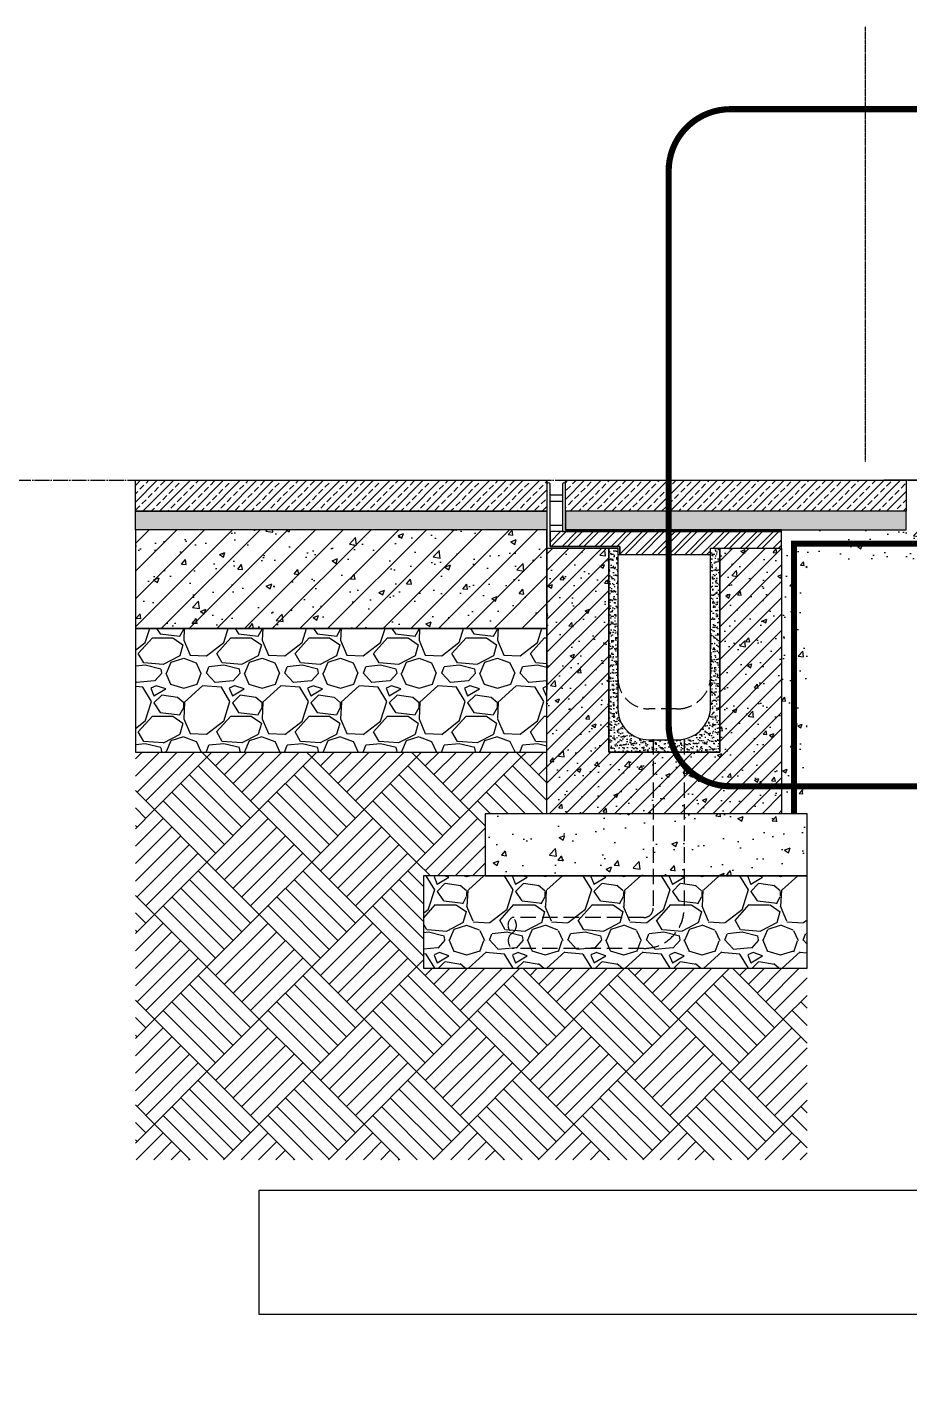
# Model space of a CAD drawing. Header units: millimetres. Extents: x 0 to 119933, y -45162 to 41221.
# Drawn here: x 44897 to 46325, y -6565 to -4379 of the extents above; entities that cross this region are included whole.
import ezdxf

# ---------------------------------------------------------------- set-up
doc = ezdxf.new("R2010")
doc.units = ezdxf.units.MM
for name, pattern in [('ACAD_ISO04W100', [30, 24, -3, 0, -3]), ('ACANSTGB', [0.354331, 0.15748, -0.03937, 0.03937, -0.03937, 0.03937, -0.03937]), ('CENTER', [2, 1.25, -0.25, 0.25, -0.25]), ('DASH', [0.35, 0.25, -0.1])]:
    doc.linetypes.add(name, pattern=pattern)
doc.layers.get('DEFPOINTS').update_dxf_attribs({"color": 166})
for name, color, linetype in [('0-dlc-li-detail', 1, 'Continuous'), ('0-dlc-sol-detail', 252, 'Continuous'), ('0-dlc-sol-paving', 250, 'Continuous'), ('0-dlc-sol-paving（填充：硬质）', 9, 'Continuous'), ('DOTE', 251, 'DASH'), ('F_CNTR', 1, 'ACAD_ISO04W100'), ('F_CONC', 7, 'Continuous'), ('p-wall', 2, 'Continuous')]:
    doc.layers.add(name, color=color, linetype=linetype)

msp = doc.modelspace()

# ---------------------------------------------------------------- hatches: boundary and pattern name
at = {"layer": '0-dlc-sol-detail'}
h = msp.add_hatch(dxfattribs=at)
h.set_pattern_fill('ANSI33', color=256, scale=3, style=0, double=1)
h.set_pattern_definition([(45, (35485.22, -7165.337), (-13.470384, 13.470384), []), (45, (35498.69, -7165.337), (-13.470384, 13.470384), [9.525, -4.7625])])
h.paths.add_polyline_path([(45738.81, -5113.37), (45738.81, -5163.37), (45072.38, -5163.37), (45072.38, -5113.37)])
h = msp.add_hatch(dxfattribs=at)
h.set_pattern_fill('ANSI33', color=256, scale=3, style=0, double=1)
h.set_pattern_definition([(45, (45638.813, -5193.372), (-13.4704, 13.4704), []), (45, (45652.283, -5193.372), (-13.4704, 13.4704), [9.525, -4.7625])])
h.paths.add_polyline_path([(46320.25, -5163.37), (46320.25, -5113.37), (45768.81, -5113.37), (45768.81, -5163.37)])
h = msp.add_hatch(dxfattribs=at)
h.set_pattern_fill('AR-SAND', color=256, scale=0.2, style=0, double=1)
h.set_pattern_definition([(37.5, (35485.22, -7145.337), (-0.320006, 9.788265), [0, -7.7216, 0, -8.636, 0, -8.255]), (7.5, (35485.22, -7145.337), (8.990466, 14.336502), [0, -4.1656, 0, -6.9596, 0, -2.667]), (327.5, (35478.972, -7145.337), (15.8198474, 0.028744), [0, -2.54, 0, -9.144, 0, -11.938]), (317.5, (35478.972, -7145.337), (15.271129, 4.458586), [0, -1.27, 0, -5.9944, 0, -6.858])])
h.paths.add_polyline_path([(45738.81, -5163.37), (45738.81, -5193.37), (45072.38, -5193.37), (45072.38, -5163.37)])
h = msp.add_hatch(dxfattribs=at)
h.set_pattern_fill('AR-SAND', color=256, scale=0.2, style=0, double=1)
h.set_pattern_definition([(37.5, (40484.801, 8268.815), (-0.3200063, 9.7882647), [0, -7.7216, 0, -8.636, 0, -8.255]), (7.5, (40484.801, 8268.815), (8.990466, 14.336502), [0, -4.1656, 0, -6.9596, 0, -2.667]), (327.5, (40478.552, 8268.815), (15.8198474, 0.0287437), [0, -2.54, 0, -9.144, 0, -11.938]), (317.5, (40478.552, 8268.815), (15.271129, 4.458586), [0, -1.27, 0, -5.9944, 0, -6.858])])
h.paths.add_polyline_path([(45768.81, -5163.37), (45768.81, -5193.37), (46318.75, -5193.37), (46318.75, -5163.37)])
at = {"layer": '0-dlc-sol-detail', "ltscale": 200}
h = msp.add_hatch(dxfattribs=at)
h.set_pattern_fill('ANSI32', color=250, scale=50, style=0)
h.set_pattern_definition([(45, (45721.813, -5235.451), (-13.25825, 13.25825), []), (45, (45730.652, -5235.451), (-13.25825, 13.25825), [])])
h.paths.add_polyline_path([(45856.81, -5233.45), (46003.81, -5233.45), (46003.81, -5223.45), (46118.81, -5223.45), (46118.81, -5196.37), (45743.81, -5196.37), (45743.81, -5220.45), (45856.81, -5220.45)])
at = {"layer": '0-dlc-sol-detail'}
h = msp.add_hatch(dxfattribs=at)
h.set_pattern_fill('AR-SAND', color=256, scale=0.2, style=0, double=1)
h.set_pattern_definition([(37.5, (39365.33, -7225.417), (-0.320006, 9.788265), [0, -7.7216, 0, -8.636, 0, -8.255]), (7.5, (39365.33, -7225.417), (8.990466, 14.336502), [0, -4.1656, 0, -6.9596, 0, -2.667]), (327.5, (39359.0815, -7225.417), (15.819847, 0.028744), [0, -2.54, 0, -9.144, 0, -11.938]), (317.5, (39359.081, -7225.417), (15.27113, 4.458586), [0, -1.27, 0, -5.9944, 0, -6.858])])
edge = h.paths.add_edge_path()
edge.add_line((45853.81, -5223.45), (45853.81, -5483.45))
edge.add_arc((45903.81, -5483.45), 50, 180, 270)
edge.add_line((45903.81, -5533.45), (45948.81, -5533.45))
edge.add_arc((45949.52, -5478.97), 54.48, 269.26058, 355.2868)
edge.add_line((46003.81, -5483.45), (46003.81, -5223.45))
edge.add_line((46003.81, -5223.45), (46018.81, -5223.45))
edge.add_line((46018.81, -5223.45), (46018.81, -5553.45))
edge.add_line((46018.81, -5553.45), (45838.81, -5553.45))
edge.add_line((45838.81, -5553.45), (45838.81, -5223.45))
edge.add_line((45838.81, -5223.45), (45853.81, -5223.45))
at = {"layer": '0-dlc-sol-paving'}
h = msp.add_hatch(dxfattribs=at)
h.set_pattern_fill('ANSI31', color=256, scale=10, style=0)
h.set_pattern_definition([(45, (45338.813, -5353.372), (-22.4506, 22.4506), [])])
h.paths.add_polyline_path([(45072.38, -5193.37), (45072.38, -5353.37), (45738.81, -5353.37), (45738.81, -5193.37), (45568.81, -5193.37)])
h = msp.add_hatch(dxfattribs=at)
h.set_pattern_fill('AR-CONC', color=256, scale=0.5, style=0)
h.set_pattern_definition([(50, (45164.8, -5344.66), (91.092, -7.97), [9.525, -104.775]), (355, (45164.8, -5344.66), (-17.621, 95.528), [7.62, -83.82]), (100.451, (45172.39, -5345.32), (73.471, 87.558), [8.095, -89.045]), (46.184, (45164.8, -5319.26), (135.54, -21.021), [14.287, -157.162]), (96.636, (45176.09, -5321.01), (118.702, 123.713), [12.143, -133.567]), (351.184, (45164.8, -5319.26), (118.702, 123.713), [11.43, -125.73]), (21, (45177.5, -5325.61), (75.807, -51.133), [9.525, -104.775]), (326, (45177.5, -5325.61), (30.901, 92.094), [7.62, -83.82]), (71.451, (45183.82, -5329.87), (106.708, 40.961), [8.095, -89.045]), (37.5, (45164.8, -5344.658), (1.5443, 42.2775), [0, -82.804, 0, -85.09, 0, -84.1375]), (7.5, (45164.8, -5344.66), (33.41, 50.0903), [0, -48.514, 0, -80.899, 0, -32.0675]), (327.5, (45136.477, -5344.658), (67.7953, -2.8644), [0, -31.75, 0, -99.06, 0, -131.445]), (317.5, (45123.78, -5344.66), (74.0646, 12.713), [0, -41.275, 0, -65.786, 0, -93.345])])
h.paths.add_polyline_path([(45072.38, -5193.37), (45072.38, -5353.37), (45738.81, -5353.37), (45738.81, -5193.37), (45394.8, -5193.37)])
h = msp.add_hatch(dxfattribs=at)
h.set_pattern_fill('AR-CONC', color=256, scale=10, style=0)
h.set_pattern_definition([(50, (-169150.19, 1226.476), (71.726018, -6.275213), [7.5, -82.5]), (355, (-169150.19, 1226.48), (-13.875133, 75.219213), [6, -66]), (100.451444, (-169144.214, 1225.95), (57.850885, 68.944), [6.37402, -70.11421]), (46.1842, (-169150.19, 1246.48), (106.724133, -16.551928), [11.25, -123.75]), (96.635635, (-169141.3, 1245.1), (93.466195, 97.41186), [9.561034, -105.171376]), (351.184164, (-169150.19, 1246.48), (93.466195, 97.41186), [9, -99]), (21, (-169140.19, 1241.476), (59.690705, -40.261889), [7.5, -82.5]), (326, (-169140.19, 1241.48), (24.331533, 72.515005), [6, -66]), (71.451445, (-169135.22, 1238.12), (84.022238, 32.253115), [6.37402, -70.11421]), (37.5, (-169150.191, 1226.476), (1.2159855, 33.2893854), [0, -65.2, 0, -67, 0, -66.25]), (7.5, (-169150.19, 1226.476), (26.306954, 39.441171), [0, -38.2, 0, -63.7, 0, -25.25]), (327.5, (-169172.491, 1226.476), (53.3822436, -2.2554872), [0, -25, 0, -78, 0, -103.5]), (317.5, (-169182.49, 1226.476), (58.318617, 10.010498), [0, -32.5, 0, -51.8, 0, -73.5])])
edge = h.paths.add_edge_path()
edge.add_line((46360.05, -5193.37), (46352.05, -5193.37))
edge.add_line((46352.05, -5193.37), (46138.81, -5193.37))
edge.add_line((46138.81, -5193.37), (46138.81, -5196.37))
edge.add_line((46138.81, -5196.37), (46118.81, -5223.45))
edge.add_line((46118.81, -5223.45), (46118.81, -5653.45))
edge.add_line((46118.81, -5653.45), (46160.05, -5653.45))
edge.add_line((46160.05, -5653.45), (46160.05, -5243.37))
edge.add_line((46160.05, -5243.37), (46322.13, -5243.37))
edge.add_arc((46313.17, -5233.77), 13.14, 313.02062, 351.96306)
edge.add_line((46326.18, -5235.6), (46327.41, -5234.74))
edge.add_line((46327.41, -5234.74), (46332.09, -5241.44))
edge.add_arc((46332.91, -5240.87), 1, 214.98368, 270)
edge.add_line((46332.91, -5241.87), (46359.05, -5241.87))
edge.add_arc((46359.05, -5240.87), 1, 270, 360)
edge.add_line((46360.05, -5240.87), (46360.05, -5193.37))
h = msp.add_hatch(dxfattribs=at)
h.set_pattern_fill('AR-CONC', color=256, scale=10, style=0)
h.set_pattern_definition([(50, (-178099.156, -10924.553), (71.726018, -6.275213), [7.5, -82.5]), (355, (-178099.16, -10924.55), (-13.875133, 75.219213), [6, -66]), (100.451444, (-178093.18, -10925.076), (57.850885, 68.944), [6.37402, -70.114211]), (46.1842, (-178099.16, -10904.55), (106.724133, -16.551928), [11.25, -123.75]), (96.635635, (-178090.26, -10905.93), (93.466195, 97.41186), [9.561034, -105.171376]), (351.184164, (-178099.16, -10904.55), (93.466195, 97.41186), [9, -99]), (21, (-178089.156, -10909.553), (59.690705, -40.261889), [7.5, -82.5]), (326, (-178089.16, -10909.55), (24.331533, 72.515005), [6, -66]), (71.451445, (-178084.18, -10912.91), (84.022238, 32.253115), [6.37402, -70.114211]), (37.5, (-178099.156, -10924.553), (1.2159855, 33.2893854), [0, -65.2, 0, -67, 0, -66.25]), (7.5, (-178099.156, -10924.553), (26.306954, 39.441171), [0, -38.2, 0, -63.7, 0, -25.25]), (327.5, (-178121.456, -10924.553), (53.3822436, -2.2554872), [0, -25, 0, -78, 0, -103.5]), (317.5, (-178131.456, -10924.553), (58.318617, 10.010498), [0, -32.5, 0, -51.8, 0, -73.5])])
h.paths.add_polyline_path([(46118.81, -5653.45), (45738.81, -5653.45), (45738.81, -5223.45), (45838.81, -5223.45), (45838.81, -5553.45), (46018.81, -5553.45), (46018.81, -5223.45), (46118.81, -5223.45)])
h = msp.add_hatch(dxfattribs=at)
h.set_pattern_fill('ANSI31', color=256, scale=150, style=0)
h.set_pattern_definition([(45, (-178210.396, -10924.553), (-13.2582521, 13.2582521), [])])
h.paths.add_polyline_path([(46118.81, -5653.45), (45738.81, -5653.45), (45738.81, -5223.45), (45838.81, -5223.45), (45838.81, -5553.45), (46018.81, -5553.45), (46018.81, -5223.45), (46118.81, -5223.45)])
h = msp.add_hatch(dxfattribs=at)
h.set_pattern_fill('GRAVEL', color=256, scale=5, style=0)
h.set_pattern_definition([(228.0128, (46130.253, -5426.372), (-1016.00086, -1143.001404), [17.086, -1691.525]), (184.9697, (46118.823, -5439.072), (1524.002465, 126.999104), [29.3203, -2902.7]), (132.5104, (46089.613, -5441.612), (1269.999076, -1397.001365), [20.674, -2046.735]), (267.2737, (46040.083, -5473.362), (126.99945, 2539.999183), [26.7003, -2643.32]), (292.8337, (46038.813, -5500.032), (-635.001803, 1524.000867), [26.1817, -2591.99]), (357.2737, (46048.973, -5524.162), (-2539.999183, 126.99945), [26.7003, -2643.32]), (37.6942, (46075.6428, -5525.4317), (-1651.001043, -1269.998868), [35.3097, -3495.655]), (72.2553, (46103.5828, -5503.8417), (889.001778, 2794.00081), [33.336, -3300.265]), (121.4296, (46113.743, -5472.092), (-1016.000262, 1650.998058), [26.7906, -2652.275]), (175.2364, (46099.773, -5449.232), (1396.9989, -126.99881), [30.5856, -1498.695]), (222.3974, (46069.2928, -5446.6917), (-1524.000046, -1396.998183), [39.554, -3915.84]), (138.8141, (46165.813, -5474.632), (-888.99943, 761.99883), [13.5, -1336.53]), (171.4692, (46155.653, -5465.742), (1650.99748, -254.00064), [25.684, -2542.73]), (225, (46130.25, -5461.93), (-3e-14, -127), [17.96, -161.644]), (203.1986, (46121.363, -5446.692), (635.00214, 254.00111), [9.672, -957.53]), (291.8014, (46112.473, -5450.502), (-127.0001, 381.00025), [13.678, -670.24]), (30.9638, (46117.553, -5463.202), (380.9996, 254.0002), [22.216, -718.315]), (161.565, (46136.603, -5451.77), (254.0001, -126.9998), [16.064, -385.545]), (16.3895, (46038.813, -5450.502), (1270.0007, 380.99921), [22.5044, -2227.94]), (70.3462, (46060.403, -5444.152), (-507.998584, -1396.998024), [18.88, -1869.11]), (293.1986, (46136.603, -5426.372), (-254.00111, 635.00214), [19.344, -947.86]), (343.6105, (46144.223, -5444.152), (-1270.0007, 380.999207), [22.5044, -2227.94]), (339.444, (46038.813, -5529.242), (-635.00079, 253.9997), [21.702, -1063.385]), (294.7751, (46059.133, -5536.862), (-634.99852, 1396.99935), [18.1836, -1800.18]), (66.8014, (46137.873, -5553.372), (254.00111, 635.00214), [19.344, -947.86]), (17.354, (46145.493, -5535.592), (-1651.00009, -507.999234), [21.289, -2107.62]), (69.444, (46075.643, -5553.372), (-253.9997, -635.00079), [10.851, -1074.24]), (101.31, (46130.253, -5553.372), (-126.9994, 507.9984), [6.476, -641.1]), (165.9638, (46128.983, -5547.022), (381.0003, -126.9998), [26.182, -497.452]), (186.009, (46103.583, -5540.672), (1269.998127, 126.999703), [24.2633, -2402.07]), (303.69, (46117.553, -5474.63), (-127, 253.9998), [18.316, -439.589]), (353.1572, (46127.713, -5489.8717), (2159.000893, -254.001138), [31.978, -3165.8]), (60.9454, (46159.463, -5493.682), (-507.99882, -888.99788), [13.0754, -1294.47]), (90, (46165.81, -5482.25), (-127, 127), [7.62, -119.38]), (120.2564, (46101.043, -5536.862), (507.99892, -888.99955), [17.6434, -1746.695]), (48.0128, (46092.153, -5521.622), (1016.00086, 1143.001404), [34.172, -1674.44]), (0, (46115.01, -5496.22), (127, 127), [33.02, -93.98]), (325.3048, (46148.033, -5496.222), (-1269.9978, 889.000085), [20.0805, -1987.965]), (254.0546, (46164.543, -5507.652), (-127.00032, -508.0012), [18.4915, -906.085]), (207.646, (46159.463, -5525.432), (-2412.999152, -1270.0008), [30.1073, -2980.625]), (175.4261, (46132.793, -5539.4017), (-1651.00038, 126.999386), [31.8514, -3153.29]), (175.4261, (46132.793, -5539.4017), (-1651.00038, 126.999386), [31.8514, -3153.29])])
h.paths.add_polyline_path([(45072.38, -5353.37), (45072.38, -5553.37), (45738.81, -5553.37), (45738.81, -5353.37)])
h = msp.add_hatch(dxfattribs=at)
h.set_pattern_fill('AR-PARQ1', color=256, scale=10, angle=45, style=0)
h.set_pattern_definition([(135, (-169150.19, 1226.48), (-169.70563, 1e-14), [120, -120]), (135, (-169136.05, 1240.62), (-169.70563, 1e-14), [120, -120]), (135, (-169121.91, 1254.76), (-169.70563, 1e-14), [120, -120]), (135, (-169107.77, 1268.9), (-169.70563, 1e-14), [120, -120]), (135, (-169093.62, 1283.04), (-169.70563, 1e-14), [120, -120]), (135, (-169079.48, 1297.19), (-169.70563, 1e-14), [120, -120]), (135, (-169065.34, 1311.33), (-169.70563, 1e-14), [120, -120]), (45, (-169235.04, 1311.33), (169.70563, -1e-14), [120, -120]), (45, (-169249.19, 1325.47), (169.70563, -1e-14), [120, -120]), (45, (-169263.33, 1339.61), (169.70563, -1e-14), [120, -120]), (45, (-169277.47, 1353.76), (169.70563, -1e-14), [120, -120]), (45, (-169291.61, 1367.9), (169.70563, -1e-14), [120, -120]), (45, (-169305.75, 1382.04), (169.70563, -1e-14), [120, -120]), (45, (-169319.9, 1396.18), (169.70563, -1e-14), [120, -120])])
h.paths.add_polyline_path([(45072.38, -5553.37), (45072.38, -6213.38), (46160.05, -6213.38), (46160.05, -5903.45), (45538.81, -5903.45), (45538.81, -5754), (45638.81, -5753.45), (45638.81, -5653.45), (45738.81, -5653.45), (45738.81, -5553.37)])
h = msp.add_hatch(dxfattribs=at)
h.set_pattern_fill('AR-CONC', color=256, scale=0.5, style=0)
h.set_pattern_definition([(50, (-103288.4, -58667.39), (91.092334, -7.969543), [9.525, -104.775]), (355, (-103288.4, -58667.39), (-17.621413, 95.52832), [7.62, -83.82]), (100.451, (-103280.81, -58668.05), (73.47125, 87.558344), [8.095, -89.045]), (46.1842, (-103288.4, -58641.99), (135.53952, -21.02116), [14.2875, -157.1625]), (96.6356, (-103277.11, -58643.74), (118.70212, 123.71278), [12.1425, -133.5675]), (351.184, (-103288.4, -58641.99), (118.7023, 123.71256), [11.43, -125.73]), (21, (-103275.7, -58648.34), (75.80744, -51.13276), [9.525, -104.775]), (326, (-103275.7, -58648.34), (30.901014, 92.093983), [7.62, -83.82]), (71.4514, (-103269.39, -58652.6), (106.708245, 40.96143), [8.095, -89.045]), (37.5, (-103288.403, -58667.39), (1.5443016, 42.2775194), [0, -82.804, 0, -85.09, 0, -84.1375]), (7.5, (-103288.403, -58667.39), (33.409831, 50.090287), [0, -48.514, 0, -80.899, 0, -32.0675]), (327.5, (-103316.724, -58667.39), (67.7952976, -2.864372), [0, -31.75, 0, -99.06, 0, -131.445]), (317.5, (-103329.424, -58667.39), (74.06459, 12.713246), [0, -41.275, 0, -65.786, 0, -93.345])])
h.paths.add_polyline_path([(46160.05, -5753.45), (46160.05, -5653.45), (45638.81, -5653.45), (45638.81, -5753.45)])
h = msp.add_hatch(dxfattribs=at)
h.set_pattern_fill('GRAVEL', color=256, scale=5, style=0)
h.set_pattern_definition([(228.0128, (39476.77, -7128.417), (-1016.000863, -1143.001404), [17.086, -1691.525]), (184.9697, (39465.34, -7141.1166), (1524.0024653, 126.9991038), [29.3203, -2902.7]), (132.5104, (39436.13, -7143.657), (1269.999076, -1397.001365), [20.6741, -2046.735]), (267.2737, (39386.6, -7175.4066), (126.9994485, 2539.9991827), [26.7003, -2643.32]), (292.8337, (39385.33, -7202.0766), (-635.001803, 1524.0008665), [26.1817, -2591.99]), (357.2737, (39395.49, -7226.2066), (-2539.9991827, 126.9994485), [26.7003, -2643.32]), (37.6942, (39422.16, -7227.4766), (-1651.001043, -1269.998868), [35.3097, -3495.655]), (72.2553, (39450.1, -7205.8866), (889.0017783, 2794.0008103), [33.336, -3300.265]), (121.4296, (39460.26, -7174.1366), (-1016.000262, 1650.998058), [26.7906, -2652.275]), (175.2364, (39446.29, -7151.277), (1396.998903, -126.998808), [30.5856, -1498.695]), (222.3974, (39415.81, -7148.7366), (-1524.0000459, -1396.9981825), [39.5539, -3915.84]), (138.8141, (39512.33, -7176.677), (-888.999434, 761.998828), [13.5002, -1336.53]), (171.4692, (39502.17, -7167.7866), (1650.99748, -254.00064), [25.6841, -2542.73]), (225, (39476.77, -7163.98), (-3e-14, -126.9999), [17.9605, -161.6445]), (203.1986, (39467.88, -7148.737), (635.00214, 254.001114), [9.672, -957.53]), (291.8014, (39458.99, -7152.547), (-127.00009, 381.000245), [13.6783, -670.24]), (30.9638, (39464.07, -7165.247), (380.9996, 254.0002), [22.216, -718.315]), (161.5651, (39483.12, -7153.817), (254.00012, -126.9998), [16.0644, -385.545]), (16.3895, (39385.33, -7152.547), (1270.000701, 380.9992075), [22.5044, -2227.94]), (70.3462, (39406.92, -7146.197), (-507.998584, -1396.998024), [18.88, -1869.11]), (293.1986, (39483.12, -7128.417), (-254.001114, 635.00214), [19.344, -947.86]), (343.6105, (39490.74, -7146.197), (-1270.000701, 380.9992075), [22.5044, -2227.94]), (339.444, (39385.33, -7231.287), (-635.000788, 253.999692), [21.7018, -1063.385]), (294.7751, (39405.65, -7238.907), (-634.99852, 1396.999351), [18.1836, -1800.18]), (66.8014, (39484.39, -7255.417), (254.001114, 635.00214), [19.344, -947.86]), (17.354, (39492.01, -7237.637), (-1651.000089, -507.999234), [21.2891, -2107.62]), (69.444, (39422.16, -7255.417), (-253.999692, -635.000788), [10.851, -1074.24]), (101.3099, (39476.77, -7255.417), (-126.99937, 507.99837), [6.4757, -641.1]), (165.9638, (39475.5, -7249.067), (381.00027, -126.99978), [26.1817, -497.4525]), (186.009, (39450.1, -7242.7166), (1269.998127, 126.9997034), [24.2633, -2402.07]), (303.6901, (39464.07, -7176.677), (-127.00004, 253.99975), [18.3162, -439.589]), (353.1572, (39474.23, -7191.9166), (2159.000893, -254.0011376), [31.9779, -3165.8]), (60.9454, (39505.98, -7195.727), (-507.998818, -888.99788), [13.0754, -1294.47]), (90, (39512.33, -7184.3), (-127, 127), [7.62, -119.38]), (120.2564, (39447.56, -7238.907), (507.998923, -888.999552), [17.6434, -1746.695]), (48.0128, (39438.67, -7223.667), (1016.000863, 1143.001404), [34.1722, -1674.44]), (0, (39461.53, -7198.27), (127, 127), [33.02, -93.98]), (325.3048, (39494.55, -7198.267), (-1269.9978, 889.0000845), [20.0805, -1987.965]), (254.0546, (39511.06, -7209.697), (-127.000324, -508.00121), [18.4915, -906.085]), (207.646, (39505.98, -7227.4766), (-2412.9991525, -1270.0007987), [30.1073, -2980.625]), (175.4261, (39479.31, -7241.4466), (-1651.0003802, 126.9993856), [31.8514, -3153.29]), (175.4261, (39479.31, -7241.4466), (-1651.0003802, 126.9993856), [31.8514, -3153.29])])
h.paths.add_polyline_path([(46160.05, -5903.45), (46160.05, -5753.45), (45538.81, -5753.45), (45538.81, -5903.45)])

# ---------------------------------------------------------------- linework, layer by layer
at = {"color": 8, "linetype": 'ACANSTGB'}
msp.add_line((46254.3, -4379.46, 1.54), (46254.3, -5083.37, 1.54), dxfattribs=at)
at = {"color": 5, "linetype": 'DASH', "ltscale": 100, "const_width": 10, "elevation": 1.49}
msp.add_lwpolyline([(46138.88, -5653.45), (46138.88, -5215.89), (46360.05, -5215.89)], dxfattribs=at)
at = {"layer": '0-dlc-li-detail'}
for p, q in [((45738.81, -5143.37, 1.49), (45738.81, -5253.37, 1.49)), ((45738.81, -5143.37, 1.49), (45738.81, -5253.37, 1.49)), ((45738.81, -5243.37, 1.49), (45738.81, -5453.37, 1.49))]:
    msp.add_line(p, q, dxfattribs=at)
at = {"layer": '0-dlc-li-detail', "color": 1}
for p, q in [((45763.81, -5137.48, 1.49), (45743.81, -5137.48, 1.49)), ((45763.81, -5147.48, 1.49), (45743.81, -5147.48, 1.49)), ((45680.05, -5163.37, 1.49), (45430.05, -5163.37, 1.49)), ((45763.81, -5186.37, 1.49), (45743.81, -5186.37, 1.49))]:
    msp.add_line(p, q, dxfattribs=at)
at = {"layer": '0-dlc-li-detail', "elevation": 1.49}
for points in [[(45738.81, -5113.37), (45738.81, -5163.37), (45072.38, -5163.37), (45072.38, -5113.37)], [(45738.81, -5163.37), (45738.81, -5193.37), (45072.38, -5193.37), (45072.38, -5163.37)]]:
    msp.add_lwpolyline(points, close=True, dxfattribs=at)
at = {"layer": '0-dlc-li-detail', "color": 1, "elevation": 1.49}
msp.add_lwpolyline([(45768.81, -5113.37), (46320.25, -5113.37), (46320.25, -5163.37), (45768.81, -5163.37)], close=True, dxfattribs=at)
for points in [[(45738.81, -5119.07), (45738.81, -5223.45), (45853.81, -5223.45), (45853.81, -5233.45), (45856.81, -5233.45), (45856.81, -5220.45), (45743.81, -5220.45), (45743.81, -5119.07)], [(45763.81, -5119.07), (45763.81, -5196.37), (46118.81, -5196.37), (46118.81, -5193.37), (45768.81, -5193.37), (45768.81, -5119.07)], [(45856.81, -5233.45), (46003.81, -5233.45), (46003.81, -5223.45), (46118.81, -5223.45), (46118.81, -5196.37), (45743.81, -5196.37), (45743.81, -5220.45), (45856.81, -5220.45), (45856.81, -5233.45)]]:
    msp.add_lwpolyline(points, dxfattribs=at)
at = {"layer": '0-dlc-li-detail', "color": 2, "elevation": 1.49}
for points in [[(45072.38, -5193.37), (45072.38, -5353.37), (45738.81, -5353.37), (45738.81, -5193.37), (45568.81, -5193.37), (45568.81, -5193.37)], [(46160.05, -5653.45), (45638.81, -5653.45), (45638.81, -5753.45), (46160.05, -5753.45)]]:
    msp.add_lwpolyline(points, close=True, dxfattribs=at)
msp.add_lwpolyline([(46118.81, -5653.45), (45738.81, -5653.45), (45738.81, -5223.45), (45838.81, -5223.45), (45838.81, -5553.45), (46018.81, -5553.45), (46018.81, -5223.45), (46118.81, -5223.45), (46118.81, -5653.45)], dxfattribs=at)
at = {"layer": '0-dlc-li-detail', "color": 8, "elevation": 1.49}
msp.add_lwpolyline([(45853.81, -5223.45), (45853.81, -5483.45, 0.4142136), (45903.81, -5533.45), (45948.81, -5533.45, 0.3940426), (46003.81, -5483.45), (46003.81, -5223.45), (46018.81, -5223.45), (46018.81, -5553.45), (45838.81, -5553.45), (45838.81, -5223.45)], format="xyb", close=True, dxfattribs=at)
for points in [[(45072.38, -5353.37), (45072.38, -5553.37), (45738.81, -5553.37), (45738.81, -5353.37)], [(46160.05, -5753.45), (45538.81, -5753.45), (45538.81, -5903.45), (46160.05, -5903.45)]]:
    msp.add_lwpolyline(points, close=True, dxfattribs=at)
at = {"layer": '0-dlc-li-detail', "color": 8, "linetype": 'DASH', "ltscale": 100, "elevation": 1.49}
for points in [[(46003.81, -5360.95), (46003.81, -5433.45, -0.3940426), (45948.81, -5483.45), (45903.81, -5483.45, -0.4142136), (45853.81, -5433.45), (45853.81, -5360.95)], [(45910.83, -5532.44), (45910.83, -5806.23, -0.4142136), (45895.83, -5821.23), (45682.72, -5821.23)], [(45960.83, -5532.44), (45960.83, -5806.23, -0.4142136), (45895.83, -5871.23), (45682.72, -5871.23)], [(45682.72, -5821.23, 0.5698178), (45682.72, -5845.78, 3.1290273)], [(45682.72, -5821.23, -0.5325696), (45682.72, -5846.23, 0.5325696), (45682.72, -5871.23, 1.8776889)]]:
    msp.add_lwpolyline(points, format="xyb", dxfattribs=at)
at = {"layer": '0-dlc-li-detail', "color": 1}
for centre in [(45741.31, -5120.39, 2.36), (45766.31, -5120.39, 2.36)]:
    msp.add_arc(centre, 2.83, 27.77466, 152.22534, dxfattribs=at)
at = {"layer": '0-dlc-sol-detail', "color": 250, "ltscale": 200, "elevation": 1.49}
msp.add_lwpolyline([(45768.81, -5163.37), (45768.81, -5193.37), (46320.25, -5193.37), (46320.25, -5163.37)], close=True, dxfattribs=at)
at = {"layer": '0-dlc-sol-paving（填充：硬质）', "color": 8, "elevation": 1.49}
msp.add_lwpolyline([(46138.81, -5163.37), (45768.81, -5163.37)], dxfattribs=at)
at = {"layer": 'DEFPOINTS', "color": 1, "linetype": 'CENTER', "ltscale": 100, "const_width": 10, "elevation": -6.94}
msp.add_lwpolyline([(46035.84, -4512.52), (46821.42, -4512.52, -0.4142136), (46921.42, -4612.52), (46921.42, -5508.71, -0.4142136), (46821.42, -5608.71), (46035.84, -5608.71, -0.4142136), (45935.84, -5508.71), (45935.84, -4612.52, -0.4142136)], format="xyb", close=True, dxfattribs=at)
at = {"layer": 'DOTE', "ltscale": 100, "elevation": 1.49}
msp.add_lwpolyline([(45638.81, -5113.37), (45728.58, -5113.37)], dxfattribs=at)
at = {"layer": 'F_CNTR'}
msp.add_line((0, -5113.37), (100188.66, -5113.37), dxfattribs=at)
at = {"layer": 'F_CONC', "color": 5, "elevation": -6.94}
msp.add_lwpolyline([(46960.05, -5663.38), (49013.23, -5663.38), (49013.23, -5263.38), (46360.05, -5263.38), (46360.05, -6263.38), (45272.38, -6263.38), (45272.38, -6463.38), (46560.05, -6463.38), (46560.05, -6565.09), (46960.05, -6565.09)], close=True, dxfattribs=at)
at = {"layer": 'p-wall'}
msp.add_line((46484.12, -5113.37, -7.44), (46284.12, -5113.37, -7.44), dxfattribs=at)

doc.saveas('drawing.dxf')
